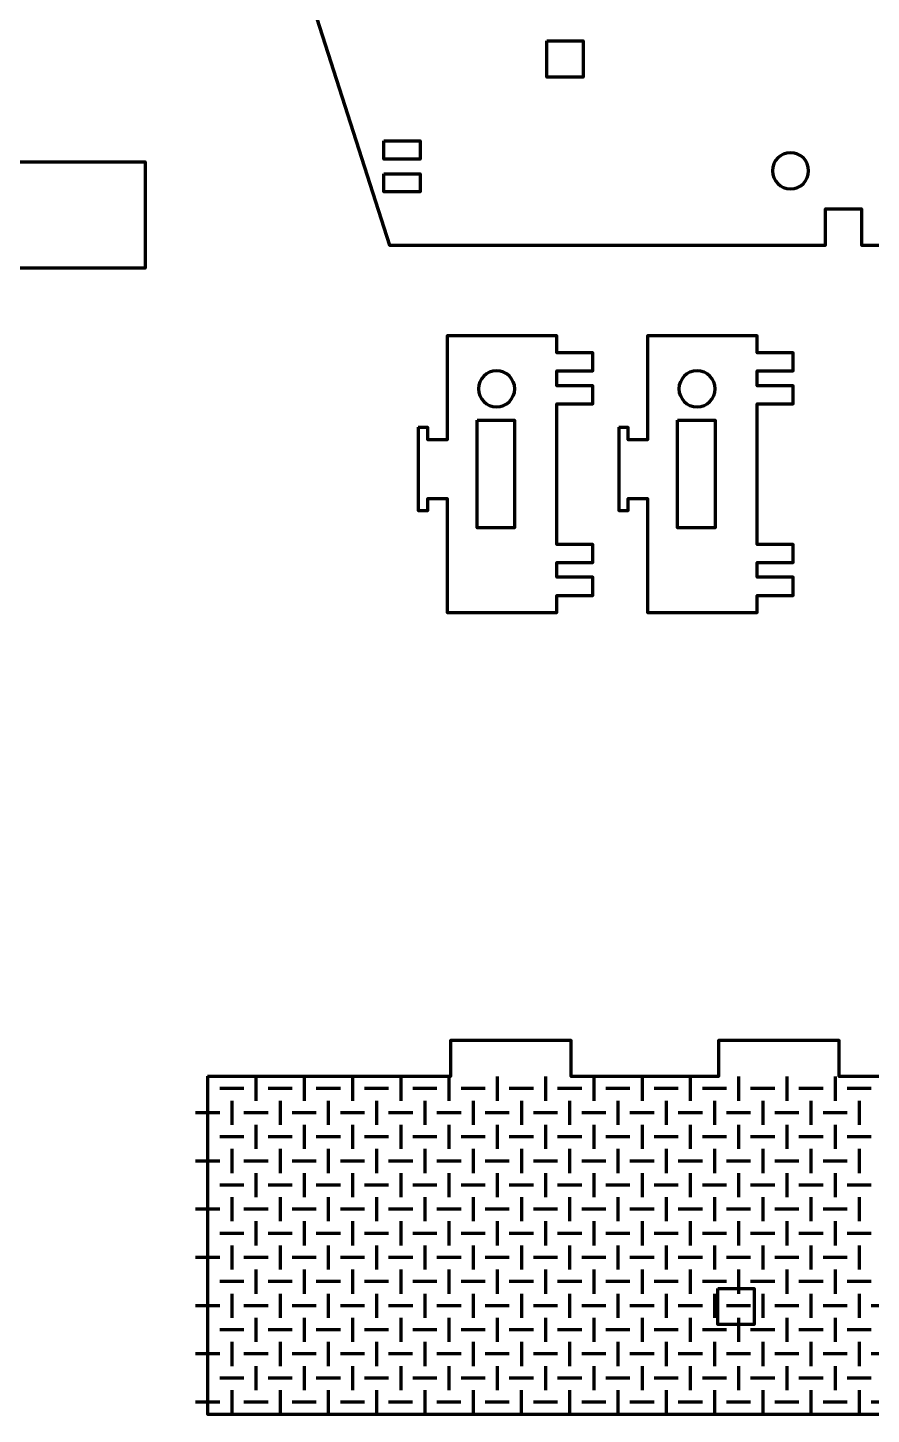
# Model space of a CAD drawing. Header units: inches. Extents: x 247 to 2765, y -1897 to -1110.
# Drawn here: x 1923.9 to 1993.8, y -1799.3 to -1684.3 of the extents above; entities that cross this region are included whole.
import ezdxf

# ---------------------------------------------------------------- set-up
doc = ezdxf.new("R2010")
doc.units = ezdxf.units.IN
doc.header["$MEASUREMENT"] = 0
doc.layers.add('Layer 1', color=7, linetype='Continuous')

# ---------------------------------------------------------------- blocks, each defined once
blk = doc.blocks.new('block 239')
at = {"layer": 'Layer 1', "color": 18, "lineweight": 70, "true_color": 0x010101}
for points in [[(1938.78, -1771.26), (1938.78, -1799.26), (2229.8, -1799.26)], [(2102.18, -1771.26), (2030.55, -1771.26), (2030.55, -1768.26), (2020.55, -1768.26), (2020.55, -1771.26), (2010.73, -1771.26), (2010.73, -1768.26), (2000.73, -1768.26), (2000.73, -1771.26), (1991.15, -1771.26), (1991.15, -1768.26), (1981.15, -1768.26), (1981.15, -1771.26), (1968.93, -1771.26), (1968.93, -1768.26), (1958.93, -1768.26), (1958.93, -1771.26), (1938.78, -1771.26), (1938.78, -1771.26)], [(1981.09, -1788.82), (1984.09, -1788.82), (1984.09, -1791.82), (1981.09, -1791.82), (1981.09, -1788.82)]]:
    blk.add_lwpolyline(points, dxfattribs=at)
blk = doc.blocks.new('block 240')
at = {"layer": 'Layer 1', "color": 240, "lineweight": 70, "true_color": 0xec2227}
for points in [[(1942.8, -1771.26), (1942.8, -1773.26)], [(1946.8, -1771.26), (1946.8, -1773.26)], [(1950.8, -1771.26), (1950.8, -1773.26)], [(1954.8, -1771.26), (1954.8, -1773.26)], [(1958.8, -1771.26), (1958.8, -1773.26)], [(1962.8, -1771.26), (1962.8, -1773.26)], [(1966.8, -1771.26), (1966.8, -1773.26)], [(1970.8, -1771.26), (1970.8, -1773.26)], [(1974.8, -1771.26), (1974.8, -1773.26)], [(1978.8, -1771.26), (1978.8, -1773.26)], [(1982.8, -1771.26), (1982.8, -1773.26)], [(1986.8, -1771.26), (1986.8, -1773.26)], [(1990.8, -1771.26), (1990.8, -1773.26)], [(1941.8, -1772.26), (1939.8, -1772.26)], [(1945.8, -1772.26), (1943.8, -1772.26)], [(1949.8, -1772.26), (1947.8, -1772.26)], [(1953.8, -1772.26), (1951.8, -1772.26)], [(1957.8, -1772.26), (1955.8, -1772.26)], [(1961.8, -1772.26), (1959.8, -1772.26)], [(1965.8, -1772.26), (1963.8, -1772.26)], [(1969.8, -1772.26), (1967.8, -1772.26)], [(1973.8, -1772.26), (1971.8, -1772.26)], [(1977.8, -1772.26), (1975.8, -1772.26)], [(1981.8, -1772.26), (1979.8, -1772.26)], [(1985.8, -1772.26), (1983.8, -1772.26)], [(1989.8, -1772.26), (1987.8, -1772.26)], [(1993.8, -1772.26), (1991.8, -1772.26)], [(1940.8, -1773.26), (1940.8, -1775.26)], [(1944.8, -1773.26), (1944.8, -1775.26)], [(1948.8, -1773.26), (1948.8, -1775.26)], [(1952.8, -1773.26), (1952.8, -1775.26)], [(1956.8, -1773.26), (1956.8, -1775.26)], [(1960.8, -1773.26), (1960.8, -1775.26)], [(1964.8, -1773.26), (1964.8, -1775.26)], [(1968.8, -1773.26), (1968.8, -1775.26)], [(1972.8, -1773.26), (1972.8, -1775.26)], [(1976.8, -1773.26), (1976.8, -1775.26)], [(1980.8, -1773.26), (1980.8, -1775.26)], [(1984.8, -1773.26), (1984.8, -1775.26)], [(1988.8, -1773.26), (1988.8, -1775.26)], [(1992.8, -1773.26), (1992.8, -1775.26)], [(1939.8, -1774.26), (1937.8, -1774.26)], [(1943.8, -1774.26), (1941.8, -1774.26)], [(1947.8, -1774.26), (1945.8, -1774.26)], [(1951.8, -1774.26), (1949.8, -1774.26)], [(1955.8, -1774.26), (1953.8, -1774.26)], [(1959.8, -1774.26), (1957.8, -1774.26)], [(1963.8, -1774.26), (1961.8, -1774.26)], [(1967.8, -1774.26), (1965.8, -1774.26)], [(1971.8, -1774.26), (1969.8, -1774.26)], [(1975.8, -1774.26), (1973.8, -1774.26)], [(1979.8, -1774.26), (1977.8, -1774.26)], [(1983.8, -1774.26), (1981.8, -1774.26)], [(1987.8, -1774.26), (1985.8, -1774.26)], [(1991.8, -1774.26), (1989.8, -1774.26)], [(1942.8, -1775.26), (1942.8, -1777.26)], [(1946.8, -1775.26), (1946.8, -1777.26)], [(1950.8, -1775.26), (1950.8, -1777.26)], [(1954.8, -1775.26), (1954.8, -1777.26)], [(1958.8, -1775.26), (1958.8, -1777.26)], [(1962.8, -1775.26), (1962.8, -1777.26)], [(1966.8, -1775.26), (1966.8, -1777.26)], [(1970.8, -1775.26), (1970.8, -1777.26)], [(1974.8, -1775.26), (1974.8, -1777.26)], [(1978.8, -1775.26), (1978.8, -1777.26)], [(1982.8, -1775.26), (1982.8, -1777.26)], [(1986.8, -1775.26), (1986.8, -1777.26)], [(1990.8, -1775.26), (1990.8, -1777.26)], [(1941.8, -1776.26), (1939.8, -1776.26)], [(1940.8, -1777.26), (1940.8, -1779.26)], [(1945.8, -1776.26), (1943.8, -1776.26)], [(1944.8, -1777.26), (1944.8, -1779.26)], [(1949.8, -1776.26), (1947.8, -1776.26)], [(1948.8, -1777.26), (1948.8, -1779.26)], [(1953.8, -1776.26), (1951.8, -1776.26)], [(1952.8, -1777.26), (1952.8, -1779.26)], [(1957.8, -1776.26), (1955.8, -1776.26)], [(1956.8, -1777.26), (1956.8, -1779.26)], [(1961.8, -1776.26), (1959.8, -1776.26)], [(1960.8, -1777.26), (1960.8, -1779.26)], [(1965.8, -1776.26), (1963.8, -1776.26)], [(1964.8, -1777.26), (1964.8, -1779.26)], [(1969.8, -1776.26), (1967.8, -1776.26)], [(1968.8, -1777.26), (1968.8, -1779.26)], [(1973.8, -1776.26), (1971.8, -1776.26)], [(1972.8, -1777.26), (1972.8, -1779.26)], [(1977.8, -1776.26), (1975.8, -1776.26)], [(1976.8, -1777.26), (1976.8, -1779.26)], [(1981.8, -1776.26), (1979.8, -1776.26)], [(1980.8, -1777.26), (1980.8, -1779.26)], [(1985.8, -1776.26), (1983.8, -1776.26)], [(1984.8, -1777.26), (1984.8, -1779.26)], [(1989.8, -1776.26), (1987.8, -1776.26)], [(1988.8, -1777.26), (1988.8, -1779.26)], [(1993.8, -1776.26), (1991.8, -1776.26)], [(1992.8, -1777.26), (1992.8, -1779.26)], [(1939.8, -1778.26), (1937.8, -1778.26)], [(1943.8, -1778.26), (1941.8, -1778.26)], [(1947.8, -1778.26), (1945.8, -1778.26)], [(1951.8, -1778.26), (1949.8, -1778.26)], [(1955.8, -1778.26), (1953.8, -1778.26)], [(1959.8, -1778.26), (1957.8, -1778.26)], [(1963.8, -1778.26), (1961.8, -1778.26)], [(1967.8, -1778.26), (1965.8, -1778.26)], [(1971.8, -1778.26), (1969.8, -1778.26)], [(1975.8, -1778.26), (1973.8, -1778.26)], [(1979.8, -1778.26), (1977.8, -1778.26)], [(1983.8, -1778.26), (1981.8, -1778.26)], [(1987.8, -1778.26), (1985.8, -1778.26)], [(1991.8, -1778.26), (1989.8, -1778.26)], [(1942.8, -1779.26), (1942.8, -1781.26)], [(1946.8, -1779.26), (1946.8, -1781.26)], [(1950.8, -1779.26), (1950.8, -1781.26)], [(1954.8, -1779.26), (1954.8, -1781.26)], [(1958.8, -1779.26), (1958.8, -1781.26)], [(1962.8, -1779.26), (1962.8, -1781.26)], [(1966.8, -1779.26), (1966.8, -1781.26)], [(1970.8, -1779.26), (1970.8, -1781.26)], [(1974.8, -1779.26), (1974.8, -1781.26)], [(1978.8, -1779.26), (1978.8, -1781.26)], [(1982.8, -1779.26), (1982.8, -1781.26)], [(1986.8, -1779.26), (1986.8, -1781.26)], [(1990.8, -1779.26), (1990.8, -1781.26)], [(1941.8, -1780.26), (1939.8, -1780.26)], [(1945.8, -1780.26), (1943.8, -1780.26)], [(1949.8, -1780.26), (1947.8, -1780.26)], [(1953.8, -1780.26), (1951.8, -1780.26)], [(1957.8, -1780.26), (1955.8, -1780.26)], [(1961.8, -1780.26), (1959.8, -1780.26)], [(1965.8, -1780.26), (1963.8, -1780.26)], [(1969.8, -1780.26), (1967.8, -1780.26)], [(1973.8, -1780.26), (1971.8, -1780.26)], [(1977.8, -1780.26), (1975.8, -1780.26)], [(1981.8, -1780.26), (1979.8, -1780.26)], [(1985.8, -1780.26), (1983.8, -1780.26)], [(1989.8, -1780.26), (1987.8, -1780.26)], [(1993.8, -1780.26), (1991.8, -1780.26)], [(1940.8, -1781.26), (1940.8, -1783.26)], [(1944.8, -1781.26), (1944.8, -1783.26)], [(1948.8, -1781.26), (1948.8, -1783.26)], [(1952.8, -1781.26), (1952.8, -1783.26)], [(1956.8, -1781.26), (1956.8, -1783.26)], [(1960.8, -1781.26), (1960.8, -1783.26)], [(1964.8, -1781.26), (1964.8, -1783.26)], [(1968.8, -1781.26), (1968.8, -1783.26)], [(1972.8, -1781.26), (1972.8, -1783.26)], [(1976.8, -1781.26), (1976.8, -1783.26)], [(1980.8, -1781.26), (1980.8, -1783.26)], [(1984.8, -1781.26), (1984.8, -1783.26)], [(1988.8, -1781.26), (1988.8, -1783.26)], [(1992.8, -1781.26), (1992.8, -1783.26)], [(1939.8, -1782.26), (1937.8, -1782.26)], [(1943.8, -1782.26), (1941.8, -1782.26)], [(1947.8, -1782.26), (1945.8, -1782.26)], [(1951.8, -1782.26), (1949.8, -1782.26)], [(1955.8, -1782.26), (1953.8, -1782.26)], [(1959.8, -1782.26), (1957.8, -1782.26)], [(1963.8, -1782.26), (1961.8, -1782.26)], [(1967.8, -1782.26), (1965.8, -1782.26)], [(1971.8, -1782.26), (1969.8, -1782.26)], [(1975.8, -1782.26), (1973.8, -1782.26)], [(1979.8, -1782.26), (1977.8, -1782.26)], [(1983.8, -1782.26), (1981.8, -1782.26)], [(1987.8, -1782.26), (1985.8, -1782.26)], [(1991.8, -1782.26), (1989.8, -1782.26)], [(1941.8, -1784.26), (1939.8, -1784.26)], [(1942.8, -1783.26), (1942.8, -1785.26)], [(1945.8, -1784.26), (1943.8, -1784.26)], [(1946.8, -1783.26), (1946.8, -1785.26)], [(1949.8, -1784.26), (1947.8, -1784.26)], [(1950.8, -1783.26), (1950.8, -1785.26)], [(1953.8, -1784.26), (1951.8, -1784.26)], [(1954.8, -1783.26), (1954.8, -1785.26)], [(1957.8, -1784.26), (1955.8, -1784.26)], [(1958.8, -1783.26), (1958.8, -1785.26)], [(1961.8, -1784.26), (1959.8, -1784.26)], [(1962.8, -1783.26), (1962.8, -1785.26)], [(1965.8, -1784.26), (1963.8, -1784.26)], [(1966.8, -1783.26), (1966.8, -1785.26)], [(1969.8, -1784.26), (1967.8, -1784.26)], [(1970.8, -1783.26), (1970.8, -1785.26)], [(1973.8, -1784.26), (1971.8, -1784.26)], [(1974.8, -1783.26), (1974.8, -1785.26)], [(1977.8, -1784.26), (1975.8, -1784.26)], [(1978.8, -1783.26), (1978.8, -1785.26)], [(1981.8, -1784.26), (1979.8, -1784.26)], [(1982.8, -1783.26), (1982.8, -1785.26)], [(1985.8, -1784.26), (1983.8, -1784.26)], [(1986.8, -1783.26), (1986.8, -1785.26)], [(1989.8, -1784.26), (1987.8, -1784.26)], [(1990.8, -1783.26), (1990.8, -1785.26)], [(1993.8, -1784.26), (1991.8, -1784.26)], [(1940.8, -1785.26), (1940.8, -1787.26)], [(1944.8, -1785.26), (1944.8, -1787.26)], [(1948.8, -1785.26), (1948.8, -1787.26)], [(1952.8, -1785.26), (1952.8, -1787.26)], [(1956.8, -1785.26), (1956.8, -1787.26)], [(1960.8, -1785.26), (1960.8, -1787.26)], [(1964.8, -1785.26), (1964.8, -1787.26)], [(1968.8, -1785.26), (1968.8, -1787.26)], [(1972.8, -1785.26), (1972.8, -1787.26)], [(1976.8, -1785.26), (1976.8, -1787.26)], [(1980.8, -1785.26), (1980.8, -1787.26)], [(1984.8, -1785.26), (1984.8, -1787.26)], [(1988.8, -1785.26), (1988.8, -1787.26)], [(1992.8, -1785.26), (1992.8, -1787.26)], [(1939.8, -1786.26), (1937.8, -1786.26)], [(1943.8, -1786.26), (1941.8, -1786.26)], [(1947.8, -1786.26), (1945.8, -1786.26)], [(1951.8, -1786.26), (1949.8, -1786.26)], [(1955.8, -1786.26), (1953.8, -1786.26)], [(1959.8, -1786.26), (1957.8, -1786.26)], [(1963.8, -1786.26), (1961.8, -1786.26)], [(1967.8, -1786.26), (1965.8, -1786.26)], [(1971.8, -1786.26), (1969.8, -1786.26)], [(1975.8, -1786.26), (1973.8, -1786.26)], [(1979.8, -1786.26), (1977.8, -1786.26)], [(1983.8, -1786.26), (1981.8, -1786.26)], [(1987.8, -1786.26), (1985.8, -1786.26)], [(1991.8, -1786.26), (1989.8, -1786.26)], [(1942.8, -1787.26), (1942.8, -1789.26)], [(1946.8, -1787.26), (1946.8, -1789.26)], [(1950.8, -1787.26), (1950.8, -1789.26)], [(1954.8, -1787.26), (1954.8, -1789.26)], [(1958.8, -1787.26), (1958.8, -1789.26)], [(1962.8, -1787.26), (1962.8, -1789.26)], [(1966.8, -1787.26), (1966.8, -1789.26)], [(1970.8, -1787.26), (1970.8, -1789.26)], [(1974.8, -1787.26), (1974.8, -1789.26)], [(1978.8, -1787.26), (1978.8, -1789.26)], [(1982.8, -1787.26), (1982.8, -1789.26)], [(1986.8, -1787.26), (1986.8, -1789.26)], [(1990.8, -1787.26), (1990.8, -1789.26)], [(1941.8, -1788.26), (1939.8, -1788.26)], [(1945.8, -1788.26), (1943.8, -1788.26)], [(1949.8, -1788.26), (1947.8, -1788.26)], [(1953.8, -1788.26), (1951.8, -1788.26)], [(1957.8, -1788.26), (1955.8, -1788.26)], [(1961.8, -1788.26), (1959.8, -1788.26)], [(1965.8, -1788.26), (1963.8, -1788.26)], [(1969.8, -1788.26), (1967.8, -1788.26)], [(1973.8, -1788.26), (1971.8, -1788.26)], [(1977.8, -1788.26), (1975.8, -1788.26)], [(1981.8, -1788.26), (1979.8, -1788.26)], [(1985.8, -1788.26), (1983.8, -1788.26)], [(1989.8, -1788.26), (1987.8, -1788.26)], [(1993.8, -1788.26), (1991.8, -1788.26)], [(1940.8, -1789.26), (1940.8, -1791.26)], [(1944.8, -1789.26), (1944.8, -1791.26)], [(1948.8, -1789.26), (1948.8, -1791.26)], [(1952.8, -1789.26), (1952.8, -1791.26)], [(1956.8, -1789.26), (1956.8, -1791.26)], [(1960.8, -1789.26), (1960.8, -1791.26)], [(1964.8, -1789.26), (1964.8, -1791.26)], [(1968.8, -1789.26), (1968.8, -1791.26)], [(1972.8, -1789.26), (1972.8, -1791.26)], [(1976.8, -1789.26), (1976.8, -1791.26)], [(1980.8, -1789.26), (1980.8, -1791.26)], [(1984.8, -1789.26), (1984.8, -1791.26)], [(1988.8, -1789.26), (1988.8, -1791.26)], [(1992.8, -1789.26), (1992.8, -1791.26)], [(1939.8, -1790.26), (1937.8, -1790.26)], [(1943.8, -1790.26), (1941.8, -1790.26)], [(1947.8, -1790.26), (1945.8, -1790.26)], [(1951.8, -1790.26), (1949.8, -1790.26)], [(1955.8, -1790.26), (1953.8, -1790.26)], [(1959.8, -1790.26), (1957.8, -1790.26)], [(1963.8, -1790.26), (1961.8, -1790.26)], [(1967.8, -1790.26), (1965.8, -1790.26)], [(1971.8, -1790.26), (1969.8, -1790.26)], [(1975.8, -1790.26), (1973.8, -1790.26)], [(1979.8, -1790.26), (1977.8, -1790.26)], [(1983.8, -1790.26), (1981.8, -1790.26)], [(1987.8, -1790.26), (1985.8, -1790.26)], [(1991.8, -1790.26), (1989.8, -1790.26)], [(1995.8, -1790.26), (1993.8, -1790.26)], [(1941.8, -1792.26), (1939.8, -1792.26)], [(1942.8, -1791.26), (1942.8, -1793.26)], [(1945.8, -1792.26), (1943.8, -1792.26)], [(1946.8, -1791.26), (1946.8, -1793.26)], [(1949.8, -1792.26), (1947.8, -1792.26)], [(1950.8, -1791.26), (1950.8, -1793.26)], [(1953.8, -1792.26), (1951.8, -1792.26)], [(1954.8, -1791.26), (1954.8, -1793.26)], [(1957.8, -1792.26), (1955.8, -1792.26)], [(1958.79, -1791.26), (1958.79, -1793.26)], [(1961.8, -1792.26), (1959.8, -1792.26)], [(1962.8, -1791.26), (1962.8, -1793.26)], [(1965.8, -1792.26), (1963.8, -1792.26)], [(1966.8, -1791.26), (1966.8, -1793.26)], [(1969.8, -1792.26), (1967.8, -1792.26)], [(1970.8, -1791.26), (1970.8, -1793.26)], [(1973.8, -1792.26), (1971.8, -1792.26)], [(1974.8, -1791.26), (1974.8, -1793.26)], [(1977.8, -1792.26), (1975.8, -1792.26)], [(1978.8, -1791.26), (1978.8, -1793.26)], [(1981.8, -1792.26), (1979.8, -1792.26)], [(1982.8, -1791.26), (1982.8, -1793.26)], [(1985.8, -1792.26), (1983.8, -1792.26)], [(1986.8, -1791.26), (1986.8, -1793.26)], [(1989.8, -1792.26), (1987.8, -1792.26)], [(1990.8, -1791.26), (1990.8, -1793.26)], [(1993.8, -1792.26), (1991.8, -1792.26)], [(1940.8, -1793.26), (1940.8, -1795.26)], [(1944.8, -1793.26), (1944.8, -1795.26)], [(1948.8, -1793.26), (1948.8, -1795.26)], [(1952.8, -1793.26), (1952.8, -1795.26)], [(1956.8, -1793.26), (1956.8, -1795.26)], [(1960.8, -1793.26), (1960.8, -1795.26)], [(1964.8, -1793.26), (1964.8, -1795.26)], [(1968.8, -1793.26), (1968.8, -1795.26)], [(1972.8, -1793.26), (1972.8, -1795.26)], [(1976.8, -1793.26), (1976.8, -1795.26)], [(1980.8, -1793.26), (1980.8, -1795.26)], [(1984.8, -1793.26), (1984.8, -1795.26)], [(1988.8, -1793.26), (1988.8, -1795.26)], [(1992.8, -1793.26), (1992.8, -1795.26)], [(1939.8, -1794.26), (1937.8, -1794.26)], [(1943.8, -1794.26), (1941.8, -1794.26)], [(1947.8, -1794.26), (1945.8, -1794.26)], [(1951.8, -1794.26), (1949.8, -1794.26)], [(1955.79, -1794.26), (1953.79, -1794.26)], [(1959.8, -1794.26), (1957.8, -1794.26)], [(1963.8, -1794.26), (1961.79, -1794.26)], [(1967.8, -1794.26), (1965.8, -1794.26)], [(1971.8, -1794.26), (1969.8, -1794.26)], [(1975.8, -1794.26), (1973.8, -1794.26)], [(1979.8, -1794.26), (1977.8, -1794.26)], [(1983.8, -1794.26), (1981.8, -1794.26)], [(1987.8, -1794.26), (1985.8, -1794.26)], [(1991.8, -1794.26), (1989.8, -1794.26)], [(1995.8, -1794.26), (1993.8, -1794.26)], [(1942.8, -1795.26), (1942.8, -1797.26)], [(1946.8, -1795.26), (1946.8, -1797.26)], [(1950.79, -1795.26), (1950.79, -1797.26)], [(1954.8, -1795.26), (1954.8, -1797.26)], [(1958.79, -1795.26), (1958.79, -1797.26)], [(1962.79, -1795.26), (1962.79, -1797.26)], [(1966.8, -1795.26), (1966.8, -1797.26)], [(1970.8, -1795.26), (1970.8, -1797.26)], [(1974.8, -1795.26), (1974.8, -1797.26)], [(1978.8, -1795.26), (1978.8, -1797.26)], [(1982.8, -1795.26), (1982.8, -1797.26)], [(1986.8, -1795.26), (1986.8, -1797.26)], [(1990.8, -1795.26), (1990.8, -1797.26)], [(1941.8, -1796.26), (1939.8, -1796.26)], [(1945.8, -1796.26), (1943.8, -1796.26)], [(1949.8, -1796.26), (1947.8, -1796.26)], [(1953.8, -1796.26), (1951.8, -1796.26)], [(1957.8, -1796.26), (1955.8, -1796.26)], [(1961.8, -1796.26), (1959.8, -1796.26)], [(1965.8, -1796.26), (1963.8, -1796.26)], [(1969.8, -1796.26), (1967.8, -1796.26)], [(1973.8, -1796.26), (1971.8, -1796.26)], [(1977.8, -1796.26), (1975.8, -1796.26)], [(1981.8, -1796.26), (1979.8, -1796.26)], [(1985.8, -1796.26), (1983.8, -1796.26)], [(1989.8, -1796.26), (1987.8, -1796.26)], [(1993.8, -1796.26), (1991.8, -1796.26)], [(1940.8, -1797.26), (1940.8, -1799.26)], [(1944.8, -1797.26), (1944.8, -1799.26)], [(1948.8, -1797.26), (1948.8, -1799.26)], [(1952.8, -1797.26), (1952.8, -1799.26)], [(1956.8, -1797.26), (1956.8, -1799.26)], [(1960.8, -1797.26), (1960.8, -1799.26)], [(1964.79, -1797.26), (1964.79, -1799.26)], [(1968.8, -1797.26), (1968.8, -1799.26)], [(1972.8, -1797.26), (1972.8, -1799.26)], [(1976.8, -1797.26), (1976.8, -1799.26)], [(1980.8, -1797.26), (1980.8, -1799.26)], [(1984.8, -1797.26), (1984.8, -1799.26)], [(1988.8, -1797.26), (1988.8, -1799.26)], [(1992.8, -1797.26), (1992.8, -1799.26)], [(1939.8, -1798.26), (1937.8, -1798.26)], [(1943.8, -1798.26), (1941.8, -1798.26)], [(1947.79, -1798.26), (1945.79, -1798.26)], [(1951.8, -1798.26), (1949.8, -1798.26)], [(1955.79, -1798.26), (1953.79, -1798.26)], [(1959.79, -1798.26), (1957.79, -1798.26)], [(1963.8, -1798.26), (1961.79, -1798.26)], [(1967.8, -1798.26), (1965.8, -1798.26)], [(1971.8, -1798.26), (1969.8, -1798.26)], [(1975.8, -1798.26), (1973.8, -1798.26)], [(1979.8, -1798.26), (1977.8, -1798.26)], [(1983.8, -1798.26), (1981.8, -1798.26)], [(1987.8, -1798.26), (1985.8, -1798.26)], [(1991.8, -1798.26), (1989.8, -1798.26)], [(1995.8, -1798.26), (1993.8, -1798.26)]]:
    blk.add_lwpolyline(points, dxfattribs=at)
blk = doc.blocks.new('block 238')
at = {"layer": 'Layer 1'}
for name in ['block 239', 'block 240']:
    blk.add_blockref(name, (0, 0), dxfattribs=at)

msp = doc.modelspace()

# ---------------------------------------------------------------- linework, layer by layer
at = {"layer": 'Layer 1', "color": 18, "lineweight": 70, "true_color": 0x010101}
for points in [[(1938.74, -1659.36), (1940.2, -1659.63), (1953.86, -1702.32), (1990, -1702.32), (1990, -1699.32), (1993, -1699.32), (1993, -1702.32), (2046.09, -1702.32), (2046.09, -1699.32), (2049.09, -1699.32), (2049.09, -1702.32), (2102.18, -1702.32)], [(1966.92, -1685.39), (1969.92, -1685.39), (1969.92, -1688.39), (1966.92, -1688.39), (1966.92, -1685.39)], [(1953.4, -1693.68), (1956.4, -1693.68), (1956.4, -1695.18), (1953.4, -1695.18), (1953.4, -1693.68)], [(1953.4, -1696.41), (1956.4, -1696.41), (1956.4, -1697.91), (1953.4, -1697.91), (1953.4, -1696.41)], [(1956.25, -1717.44), (1956.25, -1724.32), (1957.05, -1724.32), (1957.05, -1723.32), (1958.64, -1723.32), (1958.64, -1732.77), (1967.73, -1732.77), (1967.73, -1731.36), (1970.73, -1731.36), (1970.73, -1729.86), (1967.73, -1729.86), (1967.73, -1728.63), (1970.73, -1728.63), (1970.73, -1727.13), (1967.73, -1727.13), (1967.73, -1715.48), (1970.73, -1715.48), (1970.73, -1713.98), (1967.73, -1713.98), (1967.73, -1712.75), (1970.73, -1712.75), (1970.73, -1711.25), (1967.73, -1711.25), (1967.73, -1709.84), (1958.64, -1709.84), (1958.64, -1718.45), (1957.05, -1718.45), (1957.05, -1717.44), (1956.25, -1717.44), (1956.25, -1717.44)], [(1972.87, -1717.44), (1972.87, -1724.32), (1973.66, -1724.32), (1973.66, -1723.32), (1975.25, -1723.32), (1975.25, -1732.77), (1984.34, -1732.77), (1984.34, -1731.36), (1987.34, -1731.36), (1987.34, -1729.86), (1984.34, -1729.86), (1984.34, -1728.63), (1987.34, -1728.63), (1987.34, -1727.13), (1984.34, -1727.13), (1984.34, -1715.48), (1987.34, -1715.48), (1987.34, -1713.98), (1984.34, -1713.98), (1984.34, -1712.75), (1987.34, -1712.75), (1987.34, -1711.25), (1984.34, -1711.25), (1984.34, -1709.84), (1975.25, -1709.84), (1975.25, -1718.45), (1973.66, -1718.45), (1973.66, -1717.44), (1972.87, -1717.44), (1972.87, -1717.44)], [(1961.14, -1716.84), (1964.24, -1716.84), (1964.24, -1725.76), (1961.14, -1725.76), (1961.14, -1716.84)], [(1977.75, -1716.84), (1980.85, -1716.84), (1980.85, -1725.76), (1977.75, -1725.76), (1977.75, -1716.84)]]:
    msp.add_lwpolyline(points, dxfattribs=at)
for points, knots in [([(1852.54, -1699.81), (1852.54, -1702.24), (1854.51, -1704.22), (1856.95, -1704.22), (1856.95, -1704.22), (1860.49, -1704.22), (1860.49, -1704.22), (1860.49, -1704.22), (1860.46, -1709.86), (1860.46, -1709.86), (1860.46, -1709.86), (1868.33, -1709.86), (1868.33, -1709.86), (1868.33, -1709.86), (1868.33, -1704.22), (1868.33, -1704.22), (1868.33, -1704.22), (1933.63, -1704.22), (1933.63, -1704.22), (1933.63, -1704.22), (1933.63, -1695.4), (1933.63, -1695.4), (1933.63, -1695.4), (1868.33, -1695.4), (1868.33, -1695.4), (1868.33, -1695.4), (1868.33, -1691.66), (1868.33, -1691.66), (1868.33, -1691.66), (1868.33, -1689.75), (1868.33, -1689.75), (1868.33, -1689.75), (1860.46, -1689.75), (1860.46, -1689.75), (1860.46, -1689.75), (1860.49, -1695.4), (1860.49, -1695.4), (1860.49, -1695.4), (1856.95, -1695.4), (1856.95, -1695.4), (1854.51, -1695.4), (1852.54, -1697.37), (1852.54, -1699.81)], [0, 0, 0, 0, 1, 1, 1, 2, 2, 2, 3, 3, 3, 4, 4, 4, 5, 5, 5, 6, 6, 6, 7, 7, 7, 8, 8, 8, 9, 9, 9, 10, 10, 10, 11, 11, 11, 12, 12, 12, 13, 13, 13, 14, 14, 14, 14]), ([(1985.61, -1696.15), (1985.61, -1695.32), (1986.28, -1694.65), (1987.11, -1694.65), (1987.94, -1694.65), (1988.61, -1695.32), (1988.61, -1696.15), (1988.61, -1696.98), (1987.94, -1697.65), (1987.11, -1697.65), (1986.28, -1697.65), (1985.61, -1696.98), (1985.61, -1696.15)], [0, 0, 0, 0, 1, 1, 1, 2, 2, 2, 3, 3, 3, 4, 4, 4, 4]), ([(1964.25, -1714.23), (1964.25, -1715.06), (1963.57, -1715.73), (1962.75, -1715.73), (1961.92, -1715.73), (1961.25, -1715.06), (1961.25, -1714.23), (1961.25, -1713.4), (1961.92, -1712.73), (1962.75, -1712.73), (1963.57, -1712.73), (1964.25, -1713.4), (1964.25, -1714.23)], [0, 0, 0, 0, 1, 1, 1, 2, 2, 2, 3, 3, 3, 4, 4, 4, 4]), ([(1980.86, -1714.23), (1980.86, -1715.06), (1980.19, -1715.73), (1979.36, -1715.73), (1978.53, -1715.73), (1977.86, -1715.06), (1977.86, -1714.23), (1977.86, -1713.4), (1978.53, -1712.73), (1979.36, -1712.73), (1980.18, -1712.73), (1980.86, -1713.4), (1980.86, -1714.23)], [0, 0, 0, 0, 1, 1, 1, 2, 2, 2, 3, 3, 3, 4, 4, 4, 4])]:
    msp.add_open_spline(points, degree=3, knots=knots, dxfattribs=at)

# ---------------------------------------------------------------- block references
at = {"layer": 'Layer 1'}
msp.add_blockref('block 238', (0, 0), dxfattribs=at)

doc.saveas('drawing.dxf')
